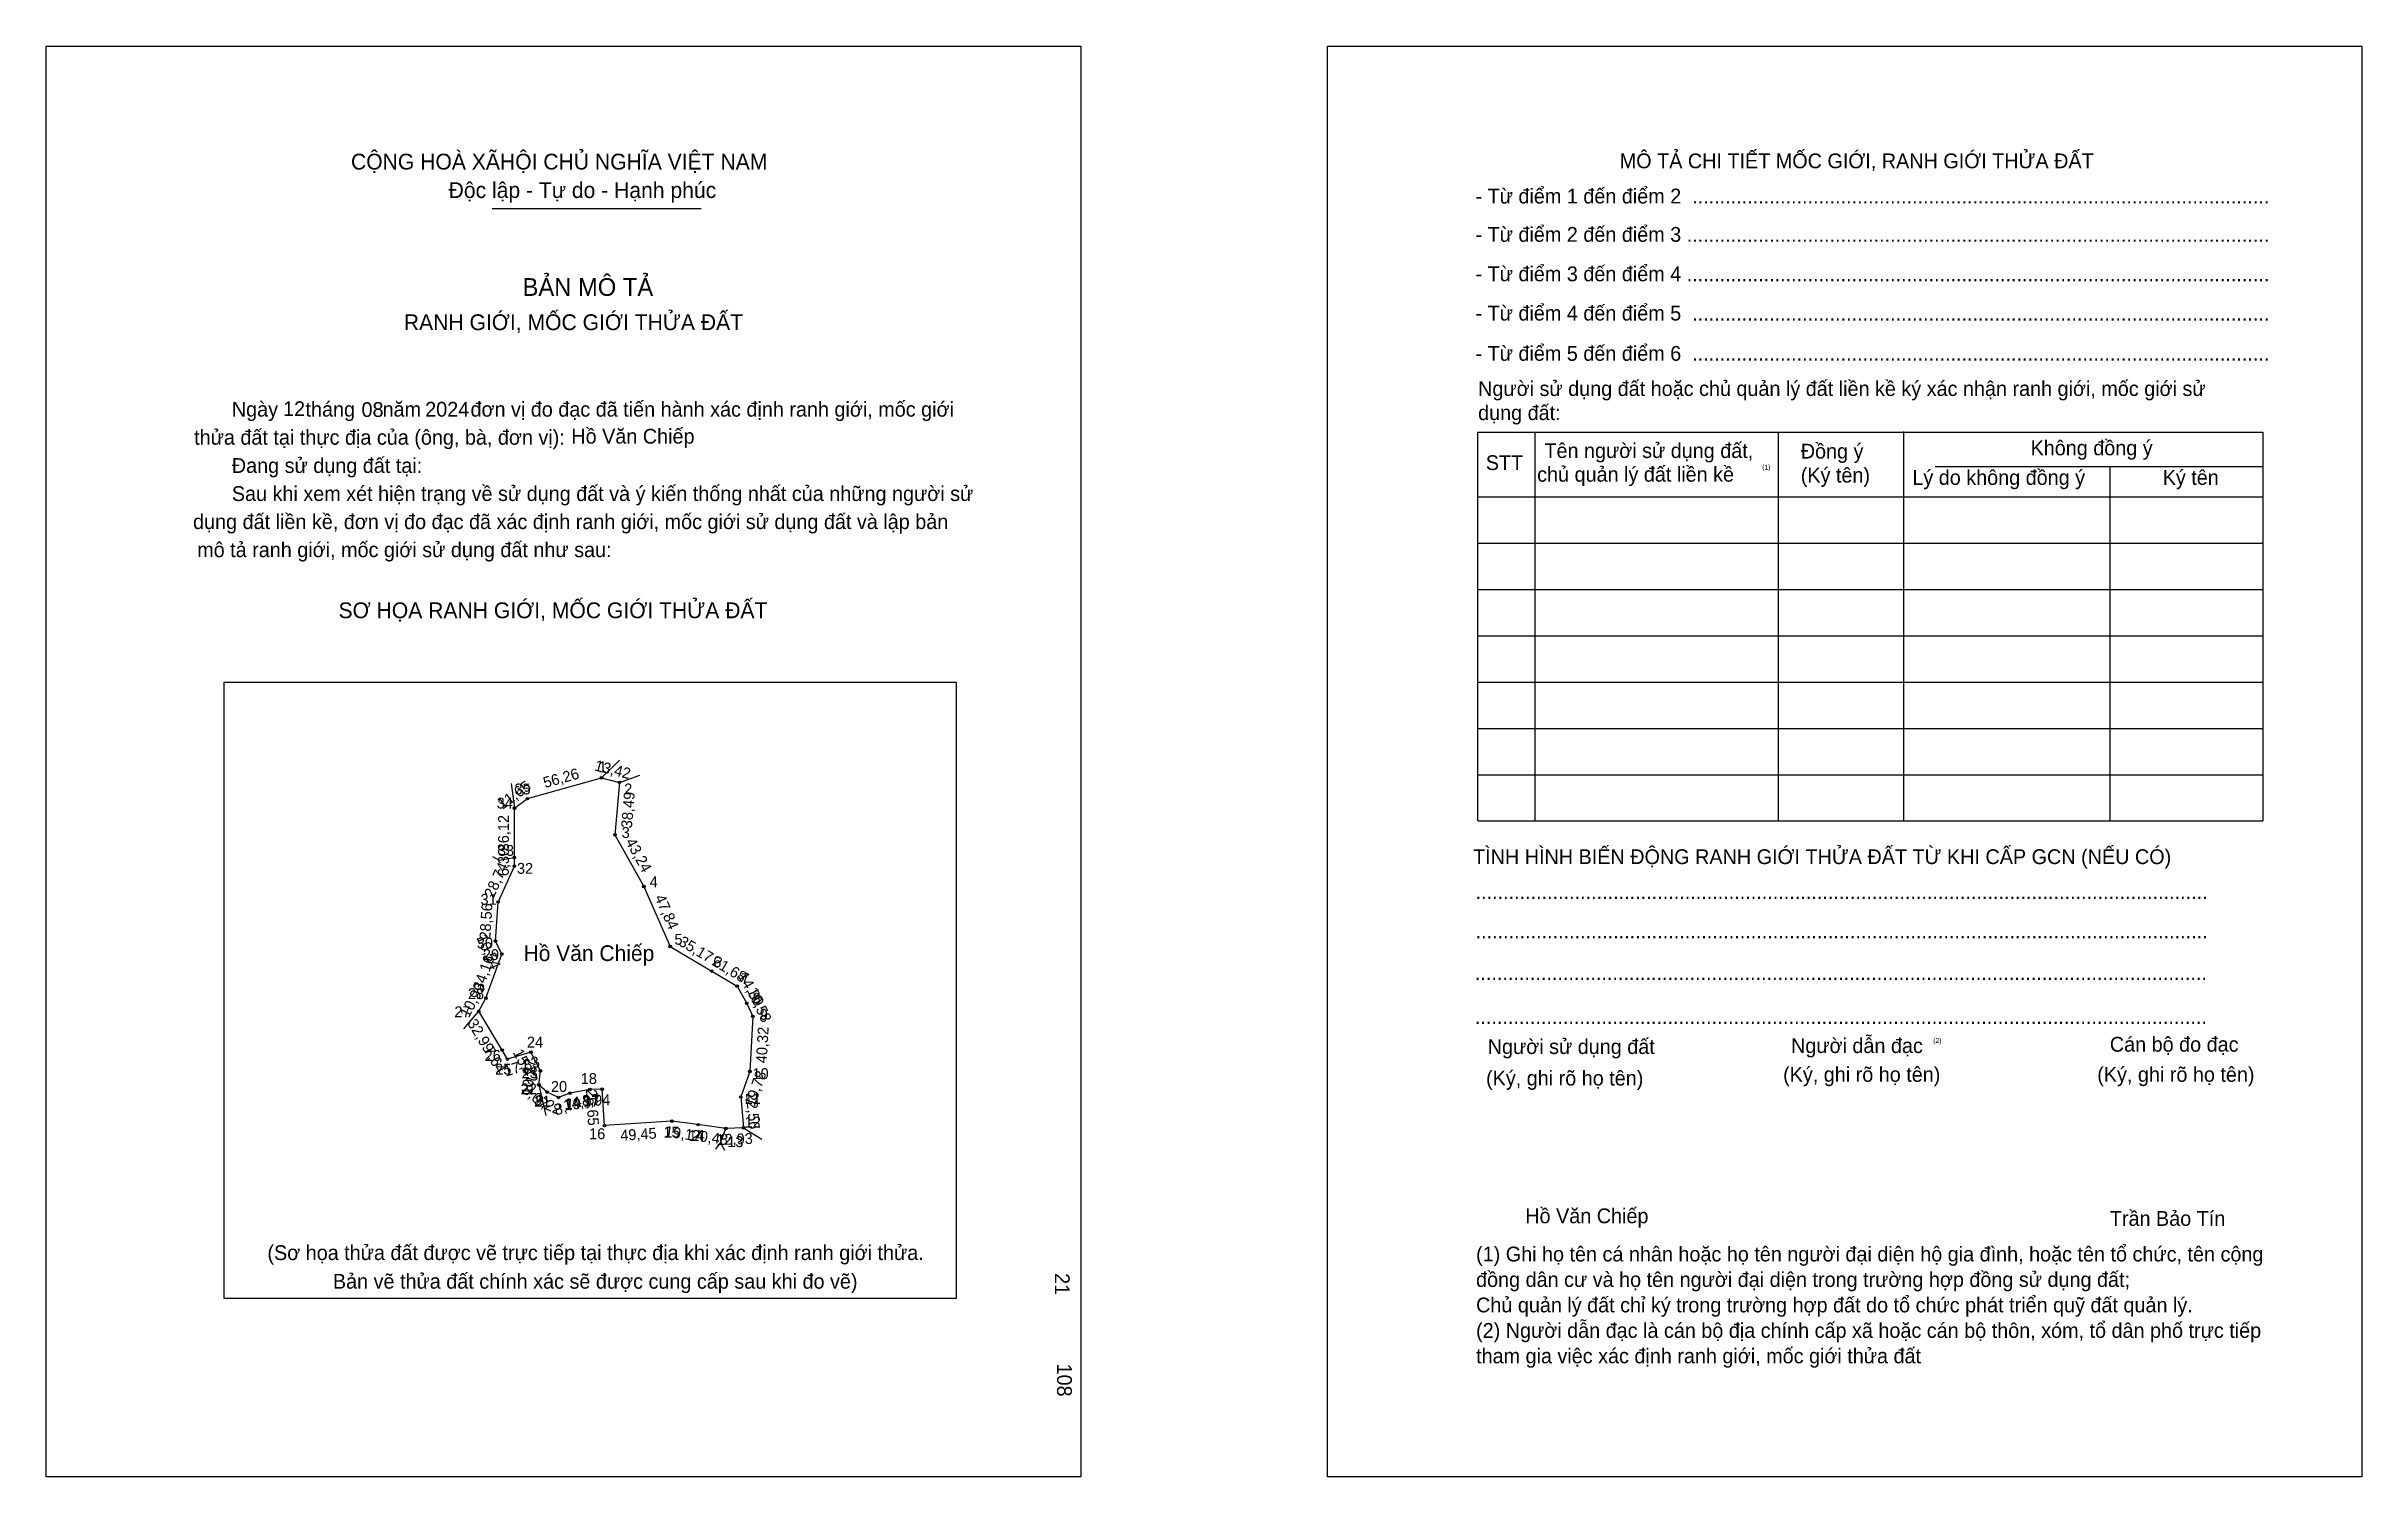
# Model space of a CAD drawing. Extents: x 547648 to 549339, y 1824917 to 1825962.
import ezdxf

# ---------------------------------------------------------------- set-up
doc = ezdxf.new("R2010")
doc.units = 0
for name, color, linetype in [('bmtKhungInTrang1', 7, 'Continuous'), ('bmtKhungInTrang2', 7, 'Continuous'), ('bmtNoiDung', 7, 'Continuous'), ('bmtTemplate', 7, 'Continuous'), ('CanhThua', 7, 'Continuous'), ('ChieuDaiCanhThua', 7, 'Continuous'), ('MocDinhThua', 7, 'Continuous'), ('RauThua', 7, 'Continuous'), ('SoHieuDinhThua', 7, 'Continuous'), ('TenChuSuDung', 7, 'Continuous')]:
    doc.layers.add(name, color=color, linetype=linetype)

msp = doc.modelspace()

# ---------------------------------------------------------------- linework, layer by layer
at = {"layer": 'bmtKhungInTrang1'}
msp.add_lwpolyline([(547648, 1825961.9), (548403.4, 1825961.9), (548403.4, 1824917.2), (547648, 1824917.2)], close=True, dxfattribs=at)
at = {"layer": 'bmtKhungInTrang2'}
msp.add_lwpolyline([(548583.5, 1825961.9), (549338.8, 1825961.9), (549338.8, 1824917.2), (548583.5, 1824917.2)], close=True, dxfattribs=at)
at = {"layer": 'bmtTemplate'}
for p, q in [((547973.5, 1825843.5), (548126.3, 1825843.5)), ((548735, 1825680.1), (548735, 1825396.1)), ((548912.7, 1825680.1), (548912.7, 1825396.1)), ((549004.1, 1825680.5), (549004.1, 1825396.1)), ((549266.5, 1825680.1), (549266.5, 1825396.1)), ((549027.3, 1825655.1), (549266.5, 1825655.1)), ((548693.6, 1825632.8), (549266.5, 1825632.8)), ((548693.6, 1825599), (549266.5, 1825599)), ((548693.6, 1825565.2), (549266.5, 1825565.2)), ((548693.6, 1825531.3), (549266.5, 1825531.3)), ((548693.6, 1825497.5), (549266.5, 1825497.5)), ((548693.6, 1825463.7), (549266.5, 1825463.7)), ((548693.6, 1825429.9), (549266.5, 1825429.9)), ((548693.6, 1825396.1), (549266.5, 1825396.1))]:
    msp.add_line(p, q, dxfattribs=at)
for points in [[(548693.2, 1825680.1), (549266.5, 1825680.1)], [(548693.2, 1825680.1), (548693.2, 1825396.1)], [(549155, 1825654.8), (549155, 1825396.1)]]:
    msp.add_lwpolyline(points, dxfattribs=at)
msp.add_lwpolyline([(547778, 1825047.3), (547778, 1825497.5), (548312.4, 1825497.5), (548312.4, 1825047.3)], close=True, dxfattribs=at)
at = {"layer": 'CanhThua'}
for p, q in [((547999.3, 1825412.4), (548053.5, 1825427.6)), ((548053.5, 1825427.6), (548066.5, 1825424.3)), ((548066.5, 1825424.3), (548063.3, 1825386)), ((547989.8, 1825369.4), (547989.9, 1825405.5)), ((547989.9, 1825405.5), (547999.3, 1825412.4)), ((548063.3, 1825386), (548084.3, 1825348.2)), ((547977.9, 1825336.9), (547989.8, 1825363.1)), ((547989.8, 1825363.1), (547989.8, 1825369.4)), ((547976.1, 1825308.4), (547977.9, 1825336.9)), ((548084.3, 1825348.2), (548103.6, 1825304.4)), ((547980.6, 1825298.9), (547976.1, 1825308.4)), ((548103.6, 1825304.4), (548133.9, 1825286.5)), ((547969.1, 1825266.7), (547980.6, 1825298.9)), ((548133.9, 1825286.5), (548152.5, 1825275.4)), ((548152.5, 1825275.4), (548159.5, 1825262.9)), ((547963.8, 1825257.1), (547969.1, 1825266.7)), ((547980.9, 1825228.8), (547963.8, 1825257.1)), ((548159.5, 1825262.9), (548164, 1825253.4)), ((548164, 1825253.4), (548161.8, 1825213.1)), ((547984.7, 1825222.2), (547980.9, 1825228.8)), ((548001.8, 1825227.3), (547984.7, 1825222.2)), ((548008.8, 1825213.6), (548001.8, 1825227.3)), ((548007.7, 1825203.4), (548008.8, 1825213.6)), ((548013.7, 1825198.1), (548007.7, 1825203.4)), ((548161.8, 1825213.1), (548155.1, 1825194.5)), ((548022.1, 1825194.2), (548013.7, 1825198.1)), ((548030.3, 1825197.2), (548022.1, 1825194.2)), ((548045, 1825200), (548030.3, 1825197.2)), ((548054, 1825200.2), (548045, 1825200)), ((548055.6, 1825173.6), (548054, 1825200.2)), ((548155.1, 1825194.5), (548157.1, 1825172)), ((548104.9, 1825176.8), (548055.6, 1825173.6)), ((548123.9, 1825174.3), (548104.9, 1825176.8)), ((548144.2, 1825171.5), (548123.9, 1825174.3)), ((548157.1, 1825172), (548144.2, 1825171.5))]:
    msp.add_line(p, q, dxfattribs=at)
at = {"layer": 'MocDinhThua'}
for centre in [(548053.5, 1825427.6), (548066.5, 1825424.3), (547989.9, 1825405.5), (547999.3, 1825412.4), (548063.3, 1825386), (547989.8, 1825369.4), (547989.8, 1825363.1), (547977.9, 1825336.9), (548084.3, 1825348.2), (547976.1, 1825308.4), (548103.6, 1825304.4), (547980.6, 1825298.9), (548133.9, 1825286.5), (548152.5, 1825275.4), (547963.8, 1825257.1), (547969.1, 1825266.7), (548159.5, 1825262.9), (548164, 1825253.4), (547980.9, 1825228.8), (547984.7, 1825222.2), (548001.8, 1825227.3), (548007.7, 1825203.4), (548008.8, 1825213.6), (548045, 1825200), (548054, 1825200.2), (548161.8, 1825213.1), (548013.7, 1825198.1), (548022.1, 1825194.2), (548030.3, 1825197.2), (548155.1, 1825194.5), (548055.6, 1825173.6), (548104.9, 1825176.8), (548123.9, 1825174.3), (548144.2, 1825171.5), (548157.1, 1825172)]:
    msp.add_circle(centre, 0.953, dxfattribs=at)
at = {"layer": 'RauThua'}
for p, q in [((548053.5, 1825427.6), (548066.7, 1825440.6)), ((547987.6, 1825423.5), (547989.9, 1825405.5)), ((548066.5, 1825424.3), (548081.4, 1825429.6)), ((547973.9, 1825370.1), (547978.7, 1825367.5)), ((547978.7, 1825367.5), (547989.8, 1825369.4)), ((547953, 1825244.3), (547963.8, 1825257.1)), ((548007.7, 1825203.4), (548012.9, 1825181)), ((548140.4, 1825161), (548144.2, 1825171.5)), ((548140.4, 1825161), (548144.2, 1825171.5)), ((548157.1, 1825172), (548162.9, 1825168.4)), ((548162.9, 1825168.4), (548170.6, 1825163.7)), ((548137, 1825156.5), (548140.4, 1825161)), ((548140.4, 1825161), (548143.2, 1825155.7))]:
    msp.add_line(p, q, dxfattribs=at)

# ---------------------------------------------------------------- texts
at = {"layer": 'bmtNoiDung'}
for s, height, p in [('12', 10.81, (547820.9, 1825691.8)), ('08', 10.81, (547878.2, 1825691.2)), ('2024', 10.81, (547924.7, 1825691.4)), ('Hồ Văn Chiếp', 10.807, (548031.4, 1825671.7)), ('Hồ Văn Chiếp', 10.807, (548728, 1825102.3))]:
    msp.add_text(s, height=height, dxfattribs=at).set_placement(p)
for s, p in [('21', (548384.5, 1825065.9)), ('108', (548386.1, 1824999.8))]:
    msp.add_text(s, height=10.81, rotation=270, dxfattribs=at).set_placement(p)
at = {"layer": 'bmtTemplate'}
for s, height, p in [('CỘNG HOÀ XÃHỘI CHỦ NGHĨA VIỆT NAM', 11.528, (547870.5, 1825871.9)), ('MÔ TẢ CHI TIẾT MỐC GIỚI, RANH GIỚI THỬA ĐẤT', 10.803, (548797, 1825872.8)), ('Độc lập - Tự do - Hạnh phúc', 11.528, (547941.8, 1825851.1)), ('- Từ điểm 1 đến điểm 2  .........................................................................................................', 10.8033, (548691.7, 1825847.1)), ('- Từ điểm 2 đến điểm 3 ..........................................................................................................', 10.8033, (548691.7, 1825819.1)), ('BẢN MÔ TẢ', 12.97, (547995.8, 1825779.6)), ('- Từ điểm 3 đến điểm 4 ..........................................................................................................', 10.8033, (548691.7, 1825790.3)), ('RANH GIỚI, MỐC GIỚI THỬA ĐẤT', 11.528, (547909.1, 1825754.6)), ('- Từ điểm 4 đến điểm 5  .........................................................................................................', 10.8033, (548691.7, 1825761.6)), ('- Từ điểm 5 đến điểm 6  .........................................................................................................', 10.8033, (548691.7, 1825732.2)), ('Người sử dụng đất hoặc chủ quản lý đất liền kề ký xác nhận ranh giới, mốc giới sử', 10.803, (548693.6, 1825706.5)), ('Ngày     tháng     năm         đơn vị đo đạc đã tiến hành xác định ranh giới, mốc giới ', 10.807, (547783.5, 1825691.4)), ('dụng đất:', 10.8, (548693.6, 1825688.9)), ('thửa đất tại thực địa của (ông, bà, đơn vị):', 10.807, (547756, 1825670.9)), ('Không đồng ý', 10.803, (549097, 1825663.2)), ('Đang sử dụng đất tại:', 10.807, (547783.5, 1825650.3)), ('STT', 10.8, (548699.2, 1825652.4)), ('Tên người sử dụng đất,', 10.803, (548742, 1825661.2)), ('Đồng ý', 10.8, (548929.2, 1825660.8)), ('Sau khi xem xét hiện trạng về sử dụng đất và ý kiến thống nhất của những người sử ', 10.807, (547783.5, 1825629.8)), ('chủ quản lý đất liền kề', 10.803, (548736.7, 1825643.9)), ('(1)', 3.6, (548901, 1825652.8)), ('(Ký tên)', 10.8, (548929.2, 1825643.3)), ('Lý do không đồng ý', 10.803, (549010.7, 1825641.6)), ('Ký tên', 10.8, (549193.5, 1825641.6)), ('dụng đất liền kề, đơn vị đo đạc đã xác định ranh giới, mốc giới sử dụng đất và lập bản', 10.807, (547755.2, 1825609.3)), ('mô tả ranh giới, mốc giới sử dụng đất như sau:', 10.807, (547758.2, 1825588.8)), ('SƠ HỌA RANH GIỚI, MỐC GIỚI THỬA ĐẤT', 11.528, (547861.4, 1825544.2)), ('TÌNH HÌNH BIẾN ĐỘNG RANH GIỚI THỬA ĐẤT TỪ KHI CẤP GCN (NẾU CÓ)', 10.803, (548689.9, 1825364.6)), ('.....................................................................................................................................', 10.8195, (548691.7, 1825339.1)), ('.....................................................................................................................................', 10.8195, (548691.7, 1825310.4)), ('.....................................................................................................................................', 10.8195, (548691.2, 1825280)), ('.....................................................................................................................................', 10.8195, (548691.2, 1825247.9)), ('Người sử dụng đất', 10.803, (548700.6, 1825225.9)), ('Người dẫn đạc', 10.803, (548922.1, 1825226.6)), ('(2)', 3.6, (549025.9, 1825234)), ('Cán bộ đo đạc', 10.803, (549154.9, 1825227.6)), ('(Ký, ghi rõ họ tên)', 10.803, (548699.4, 1825202.9)), ('(Ký, ghi rõ họ tên)', 10.803, (548916.3, 1825205.6)), ('(Ký, ghi rõ họ tên)', 10.803, (549145.7, 1825205.6)), ('Trần Bảo Tín', 10.803, (549154.9, 1825100.4)), ('(Sơ họa thửa đất được vẽ trực tiếp tại thực địa khi xác định ranh giới thửa.', 10.807, (547809.5, 1825075.4)), ('(1) Ghi họ tên cá nhân hoặc họ tên người đại diện hộ gia đình, hoặc tên tổ chức, tên cộng', 10.803, (548692.1, 1825074.4)), ('Bản vẽ thửa đất chính xác sẽ được cung cấp sau khi đo vẽ)', 10.807, (547857.3, 1825054.5)), ('đồng dân cư và họ tên người đại diện trong trường hợp đồng sử dụng đất;', 10.803, (548692.1, 1825055.8)), ('Chủ quản lý đất chỉ ký trong trường hợp đất do tổ chức phát triển quỹ đất quản lý.', 10.803, (548692.1, 1825037.2)), ('(2) Người dẫn đạc là cán bộ địa chính cấp xã hoặc cán bộ thôn, xóm, tổ dân phố trực tiếp', 10.803, (548692.1, 1825018.6)), ('tham gia việc xác định ranh giới, mốc giới thửa đất', 10.803, (548692.1, 1825000))]:
    msp.add_text(s, height=height, dxfattribs=at).set_placement(p)
at = {"layer": 'ChieuDaiCanhThua'}
for s, rotation, p in [('13,42', 345.8913, (548047.8, 1825433.1)), ('11,65', 35.8379, (547981.2, 1825404.2)), ('56,26', 15.7051, (548012.2, 1825420.1)), ('38,49', 85.1932, (548075.6, 1825390.6)), ('36,12', 89.8271, (547985.8, 1825373.9)), ('6,30', 89.8272, (547985.8, 1825355.8)), ('43,24', 299.0616, (548070.7, 1825380.9)), ('28,74', 65.662, (547974.6, 1825339.3)), ('47,84', 293.8301, (548092.1, 1825340.3)), ('28,56', 86.3749, (547972.2, 1825309.3)), ('10,54', 295.2867, (547961.8, 1825310.9)), ('35,17', 329.336, (548109.1, 1825305.8)), ('34,16', 70.233, (547966.5, 1825271.3)), ('21,68', 329.3371, (548133.5, 1825291.3)), ('10,99', 61.5859, (547956.5, 1825251.8)), ('14,30', 299.3193, (548152.8, 1825283)), ('10,58', 294.9646, (548159.6, 1825272.2)), ('32,99', 301.0924, (547955.1, 1825248.5)), ('40,32', 86.872, (548174.1, 1825219)), ('7,64', 299.8081, (547967.2, 1825228.7)), ('17,83', 16.69, (547983.6, 1825209.4)), ('15,42', 297.0769, (547988.5, 1825227.1)), ('10,27', 83.6703, (548002.8, 1825195.4)), ('8,07', 319.0431, (547994.9, 1825198.6)), ('19,78', 70.3286, (548165.1, 1825186.9)), ('9,22', 335.1923, (548003.4, 1825189.8)), ('8,74', 20.0526, (548020.4, 1825180.9)), ('14,97', 10.8717, (548026.5, 1825184.4)), ('8,94', 1.3202, (548039.3, 1825188)), ('26,65', 273.4199, (548042.1, 1825199.9)), ('22,56', 275.0208, (548158.9, 1825197.1)), ('49,45', 3.666, (548067.4, 1825162.5)), ('19,17', 352.4279, (548099.3, 1825165.5)), ('20,48', 352.2157, (548118.9, 1825162.9)), ('12,93', 2.1852, (548137.5, 1825159.3))]:
    msp.add_text(s, height=7.94, rotation=rotation, dxfattribs=at).set_placement(p)
at = {"layer": 'SoHieuDinhThua'}
for s, p in [('1', (548051.3, 1825431.6)), ('35', (547989.9, 1825415.5)), ('2', (548070, 1825415.5)), ('34', (547976.9, 1825405.2)), ('3', (548068.2, 1825383.7)), ('33', (547977.8, 1825370.6)), ('32', (547991.7, 1825357.5)), ('4', (548088.6, 1825347.7)), ('31', (547965.1, 1825334.9)), ('30', (547962.4, 1825303)), ('29', (547966.8, 1825294.5)), ('5', (548106.7, 1825305.7)), ('6', (548135.1, 1825289.3)), ('28', (547955.9, 1825266)), ('7', (548155.4, 1825277)), ('8', (548163.8, 1825262.6)), ('27', (547946, 1825252.8)), ('9', (548169, 1825250.9)), ('24', (547999, 1825230.6)), ('26', (547968.1, 1825220.8)), ('25', (547975.8, 1825210.9)), ('22', (547994.4, 1825196.5)), ('23', (547995.1, 1825208.2)), ('20', (548016.5, 1825198.2)), ('18', (548038.3, 1825204)), ('10', (548163.7, 1825207.6)), ('21', (548004.3, 1825187.5)), ('19', (548026.5, 1825185.6)), ('17', (548040, 1825187.5)), ('11', (548157.9, 1825189.5)), ('16', (548044.4, 1825163.7)), ('15', (548098.7, 1825164.9)), ('14', (548117, 1825162.4)), ('12', (548158, 1825172.2)), ('13', (548145.3, 1825157.9))]:
    msp.add_text(s, height=7.94, dxfattribs=at).set_placement(p)
at = {"layer": 'TenChuSuDung'}
msp.add_text('Hồ Văn Chiếp', height=11.47, dxfattribs=at).set_placement((547996.5, 1825293.8))

doc.saveas('drawing.dxf')
